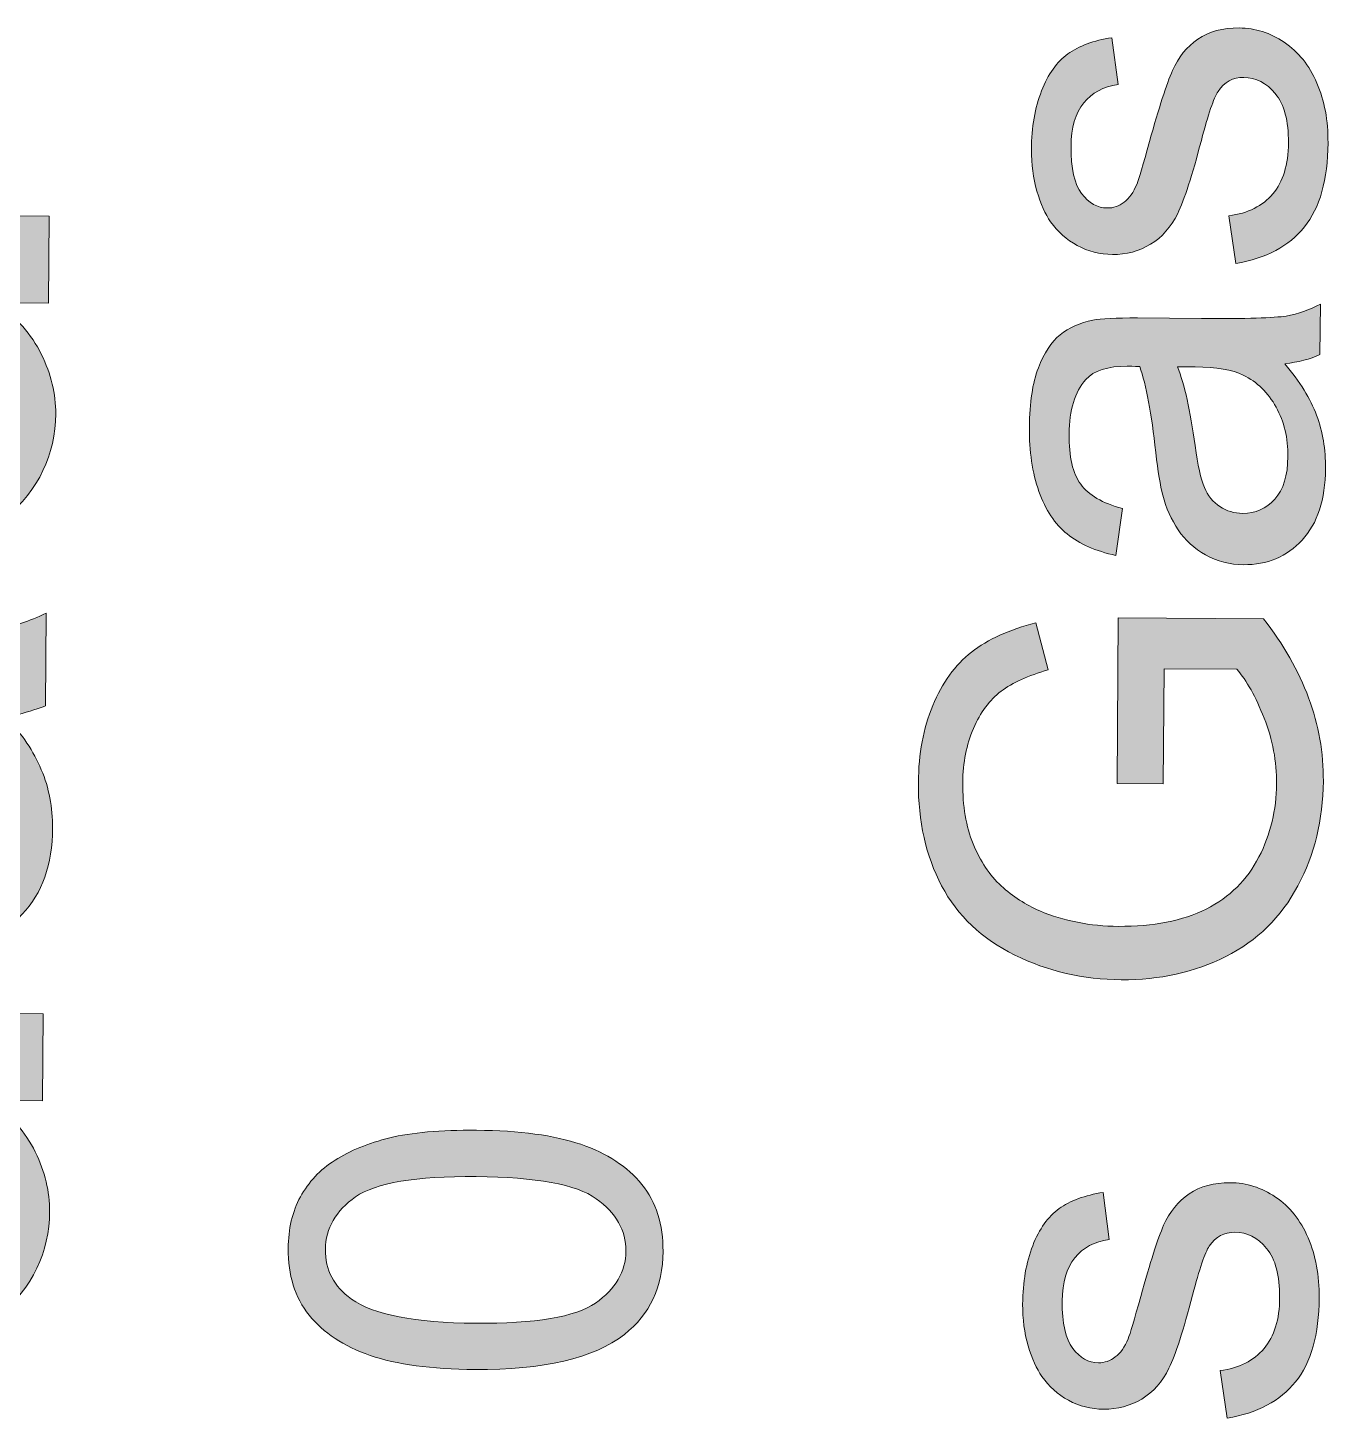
# Model space of a CAD drawing. Header units: inches. Extents: x -141 to 256, y 168 to 398.
# Drawn here: x 152.18 to 165.6, y 230.4 to 244.76 of the extents above; entities that cross this region are included whole.
import ezdxf

# ---------------------------------------------------------------- set-up
doc = ezdxf.new("R2010")
doc.units = ezdxf.units.IN
doc.header["$MEASUREMENT"] = 0
doc.layers.add('Capa 1', color=7, linetype='Continuous')

# ---------------------------------------------------------------- blocks, each defined once
blk = doc.blocks.new('block 21')
at = {"layer": 'Capa 1', "true_color": 0x575756}
h = blk.add_hatch(color=251, dxfattribs=at)
h.dxf.hatch_style = 2
edge = h.paths.add_edge_path()
edge.add_spline(control_points=[(164.647, 242.324), (164.647, 242.324), (164.574, 242.815), (164.574, 242.815), (164.771, 242.841), (164.922, 242.917), (165.028, 243.042), (165.133, 243.167), (165.187, 243.342), (165.189, 243.568), (165.191, 243.796), (165.145, 243.965), (165.053, 244.076), (164.962, 244.187), (164.853, 244.243), (164.728, 244.244), (164.616, 244.245), (164.527, 244.197), (164.463, 244.1), (164.418, 244.032), (164.36, 243.864), (164.29, 243.594), (164.196, 243.231), (164.114, 242.98), (164.046, 242.839), (163.978, 242.7), (163.885, 242.593), (163.766, 242.522), (163.647, 242.45), (163.515, 242.415), (163.372, 242.416), (163.242, 242.417), (163.121, 242.448), (163.01, 242.509), (162.9, 242.569), (162.808, 242.651), (162.735, 242.754), (162.679, 242.832), (162.632, 242.937), (162.593, 243.071), (162.554, 243.204), (162.535, 243.347), (162.537, 243.5), (162.538, 243.73), (162.573, 243.931), (162.641, 244.104), (162.708, 244.277), (162.799, 244.405), (162.912, 244.487), (163.026, 244.568), (163.178, 244.624), (163.367, 244.654), (163.367, 244.654), (163.43, 244.169), (163.43, 244.169), (163.279, 244.148), (163.16, 244.085), (163.076, 243.98), (162.99, 243.875), (162.947, 243.726), (162.945, 243.533), (162.943, 243.305), (162.98, 243.142), (163.054, 243.044), (163.129, 242.946), (163.217, 242.897), (163.318, 242.896), (163.383, 242.895), (163.441, 242.915), (163.492, 242.955), (163.546, 242.995), (163.59, 243.058), (163.626, 243.145), (163.644, 243.194), (163.688, 243.34), (163.756, 243.582), (163.852, 243.932), (163.931, 244.176), (163.992, 244.314), (164.053, 244.453), (164.14, 244.561), (164.255, 244.639), (164.37, 244.717), (164.511, 244.756), (164.68, 244.754), (164.846, 244.753), (165.001, 244.704), (165.146, 244.606), (165.292, 244.508), (165.403, 244.369), (165.482, 244.186), (165.561, 244.004), (165.599, 243.798), (165.597, 243.568), (165.594, 243.187), (165.513, 242.898), (165.354, 242.7), (165.194, 242.502), (164.958, 242.376), (164.647, 242.324)], knot_values=[0, 0, 0, 0, 1, 1, 1, 2, 2, 2, 3, 3, 3, 4, 4, 4, 5, 5, 5, 6, 6, 6, 7, 7, 7, 8, 8, 8, 9, 9, 9, 10, 10, 10, 11, 11, 11, 12, 12, 12, 13, 13, 13, 14, 14, 14, 15, 15, 15, 16, 16, 16, 17, 17, 17, 18, 18, 18, 19, 19, 19, 20, 20, 20, 21, 21, 21, 22, 22, 22, 23, 23, 23, 24, 24, 24, 25, 25, 25, 26, 26, 26, 27, 27, 27, 28, 28, 28, 29, 29, 29, 30, 30, 30, 31, 31, 31, 32, 32, 32, 33, 33, 33, 33], degree=3, periodic=1)
h = blk.add_hatch(color=251, dxfattribs=at)
h.dxf.hatch_style = 2
edge = h.paths.add_edge_path()
edge.add_spline(control_points=[(152.401, 242.813), (152.401, 242.813), (152.394, 241.914), (152.394, 241.914), (152.394, 241.914), (151.857, 241.918), (151.857, 241.918), (152.065, 241.767), (152.219, 241.59), (152.319, 241.386), (152.42, 241.182), (152.47, 240.976), (152.468, 240.77), (152.465, 240.349), (152.293, 239.991), (151.951, 239.693), (151.611, 239.396), (151.137, 239.25), (150.531, 239.255), (149.911, 239.259), (149.44, 239.409), (149.12, 239.703), (148.8, 239.997), (148.641, 240.367), (148.644, 240.813), (148.647, 241.221), (148.82, 241.574), (149.162, 241.87), (149.162, 241.87), (147.343, 241.883), (147.343, 241.883), (147.343, 241.883), (147.351, 242.851), (147.351, 242.851), (147.351, 242.851), (152.401, 242.813), (152.401, 242.813)], knot_values=[0, 0, 0, 0, 1, 1, 1, 2, 2, 2, 3, 3, 3, 4, 4, 4, 5, 5, 5, 6, 6, 6, 7, 7, 7, 8, 8, 8, 9, 9, 9, 10, 10, 10, 11, 11, 11, 12, 12, 12, 12], degree=3, periodic=1)
edge = h.paths.add_edge_path()
edge.add_spline(control_points=[(150.473, 240.244), (150.863, 240.241), (151.146, 240.293), (151.321, 240.399), (151.575, 240.554), (151.703, 240.771), (151.705, 241.051), (151.707, 241.273), (151.613, 241.464), (151.425, 241.621), (151.238, 241.779), (150.954, 241.859), (150.578, 241.862), (150.158, 241.866), (149.854, 241.792), (149.669, 241.642), (149.482, 241.492), (149.389, 241.298), (149.387, 241.062), (149.385, 240.832), (149.475, 240.639), (149.656, 240.483), (149.838, 240.327), (150.11, 240.247), (150.473, 240.244)], knot_values=[0, 0, 0, 0, 1, 1, 1, 2, 2, 2, 3, 3, 3, 4, 4, 4, 5, 5, 5, 6, 6, 6, 7, 7, 7, 8, 8, 8, 8], degree=3, periodic=1)
h = blk.add_hatch(color=251, dxfattribs=at)
h.dxf.hatch_style = 2
edge = h.paths.add_edge_path()
edge.add_spline(control_points=[(165.152, 241.289), (165.307, 241.104), (165.416, 240.926), (165.479, 240.756), (165.542, 240.585), (165.573, 240.403), (165.571, 240.208), (165.569, 239.886), (165.489, 239.64), (165.33, 239.468), (165.172, 239.297), (164.97, 239.212), (164.726, 239.214), (164.583, 239.215), (164.452, 239.248), (164.334, 239.315), (164.216, 239.381), (164.122, 239.467), (164.051, 239.573), (163.98, 239.679), (163.927, 239.799), (163.891, 239.931), (163.866, 240.029), (163.842, 240.176), (163.82, 240.373), (163.775, 240.774), (163.72, 241.069), (163.655, 241.259), (163.588, 241.261), (163.545, 241.263), (163.526, 241.263), (163.324, 241.264), (163.181, 241.218), (163.098, 241.125), (162.985, 240.999), (162.928, 240.811), (162.925, 240.562), (162.924, 240.328), (162.963, 240.156), (163.045, 240.044), (163.125, 239.932), (163.269, 239.849), (163.477, 239.794), (163.477, 239.794), (163.407, 239.309), (163.407, 239.309), (163.2, 239.355), (163.032, 239.428), (162.906, 239.531), (162.779, 239.633), (162.681, 239.78), (162.614, 239.971), (162.546, 240.163), (162.514, 240.384), (162.515, 240.636), (162.517, 240.886), (162.548, 241.089), (162.608, 241.245), (162.668, 241.4), (162.743, 241.515), (162.832, 241.587), (162.922, 241.66), (163.035, 241.711), (163.171, 241.739), (163.256, 241.755), (163.409, 241.762), (163.63, 241.761), (163.63, 241.761), (164.291, 241.756), (164.291, 241.756), (164.752, 241.752), (165.044, 241.761), (165.166, 241.781), (165.288, 241.801), (165.406, 241.842), (165.518, 241.904), (165.518, 241.904), (165.514, 241.385), (165.514, 241.385), (165.411, 241.335), (165.29, 241.303), (165.152, 241.289)], knot_values=[0, 0, 0, 0, 1, 1, 1, 2, 2, 2, 3, 3, 3, 4, 4, 4, 5, 5, 5, 6, 6, 6, 7, 7, 7, 8, 8, 8, 9, 9, 9, 10, 10, 10, 11, 11, 11, 12, 12, 12, 13, 13, 13, 14, 14, 14, 15, 15, 15, 16, 16, 16, 17, 17, 17, 18, 18, 18, 19, 19, 19, 20, 20, 20, 21, 21, 21, 22, 22, 22, 23, 23, 23, 24, 24, 24, 25, 25, 25, 26, 26, 26, 27, 27, 27, 27], degree=3, periodic=1)
edge = h.paths.add_edge_path()
edge.add_spline(control_points=[(164.044, 241.256), (164.116, 241.075), (164.176, 240.805), (164.225, 240.444), (164.253, 240.24), (164.285, 240.096), (164.321, 240.011), (164.357, 239.926), (164.41, 239.86), (164.481, 239.814), (164.552, 239.767), (164.63, 239.744), (164.716, 239.744), (164.849, 239.742), (164.959, 239.791), (165.048, 239.891), (165.137, 239.99), (165.182, 240.137), (165.183, 240.33), (165.185, 240.521), (165.145, 240.691), (165.062, 240.84), (164.979, 240.99), (164.866, 241.1), (164.721, 241.171), (164.61, 241.225), (164.444, 241.253), (164.226, 241.255), (164.226, 241.255), (164.044, 241.256), (164.044, 241.256)], knot_values=[0, 0, 0, 0, 1, 1, 1, 2, 2, 2, 3, 3, 3, 4, 4, 4, 5, 5, 5, 6, 6, 6, 7, 7, 7, 8, 8, 8, 9, 9, 9, 10, 10, 10, 10], degree=3, periodic=1)
h = blk.add_hatch(color=251, dxfattribs=at)
h.dxf.hatch_style = 2
edge = h.paths.add_edge_path()
edge.add_spline(control_points=[(149.809, 236.277), (149.809, 236.277), (149.643, 235.4), (149.643, 235.4), (149.29, 235.501), (149.03, 235.673), (148.862, 235.915), (148.693, 236.158), (148.611, 236.517), (148.615, 236.992), (148.618, 237.424), (148.671, 237.745), (148.775, 237.956), (148.879, 238.166), (149.01, 238.314), (149.168, 238.399), (149.326, 238.484), (149.615, 238.524), (150.035, 238.522), (150.035, 238.522), (151.165, 238.503), (151.165, 238.503), (151.487, 238.5), (151.724, 238.514), (151.877, 238.544), (152.031, 238.574), (152.194, 238.631), (152.37, 238.714), (152.37, 238.714), (152.363, 237.756), (152.363, 237.756), (152.298, 237.732), (152.202, 237.701), (152.075, 237.665), (152.018, 237.65), (151.98, 237.639), (151.961, 237.632), (152.121, 237.465), (152.24, 237.287), (152.319, 237.098), (152.399, 236.91), (152.437, 236.708), (152.436, 236.495), (152.433, 236.118), (152.328, 235.822), (152.122, 235.606), (151.916, 235.391), (151.657, 235.285), (151.345, 235.287), (151.138, 235.288), (150.954, 235.339), (150.793, 235.439), (150.632, 235.539), (150.509, 235.678), (150.424, 235.857), (150.339, 236.036), (150.266, 236.293), (150.204, 236.628), (150.123, 237.081), (150.046, 237.396), (149.974, 237.571), (149.974, 237.571), (149.878, 237.571), (149.878, 237.571), (149.692, 237.573), (149.558, 237.528), (149.479, 237.436), (149.399, 237.345), (149.358, 237.172), (149.356, 236.917), (149.355, 236.745), (149.387, 236.61), (149.454, 236.513), (149.521, 236.417), (149.639, 236.338), (149.809, 236.277)], knot_values=[0, 0, 0, 0, 1, 1, 1, 2, 2, 2, 3, 3, 3, 4, 4, 4, 5, 5, 5, 6, 6, 6, 7, 7, 7, 8, 8, 8, 9, 9, 9, 10, 10, 10, 11, 11, 11, 12, 12, 12, 13, 13, 13, 14, 14, 14, 15, 15, 15, 16, 16, 16, 17, 17, 17, 18, 18, 18, 19, 19, 19, 20, 20, 20, 21, 21, 21, 22, 22, 22, 23, 23, 23, 24, 24, 24, 25, 25, 25, 25], degree=3, periodic=1)
edge = h.paths.add_edge_path()
edge.add_spline(control_points=[(150.604, 237.566), (150.644, 237.441), (150.692, 237.245), (150.748, 236.976), (150.804, 236.706), (150.858, 236.531), (150.912, 236.447), (151.001, 236.321), (151.114, 236.256), (151.252, 236.256), (151.387, 236.255), (151.505, 236.304), (151.605, 236.404), (151.704, 236.505), (151.754, 236.633), (151.756, 236.789), (151.757, 236.964), (151.701, 237.13), (151.588, 237.29), (151.501, 237.407), (151.395, 237.486), (151.269, 237.523), (151.187, 237.549), (151.03, 237.563), (150.797, 237.565), (150.797, 237.565), (150.604, 237.566), (150.604, 237.566)], knot_values=[0, 0, 0, 0, 1, 1, 1, 2, 2, 2, 3, 3, 3, 4, 4, 4, 5, 5, 5, 6, 6, 6, 7, 7, 7, 8, 8, 8, 9, 9, 9, 9], degree=3, periodic=1)
h = blk.add_hatch(color=251, dxfattribs=at)
h.dxf.hatch_style = 2
edge = h.paths.add_edge_path()
edge.add_spline(control_points=[(163.895, 236.952), (163.895, 236.952), (163.421, 236.956), (163.421, 236.956), (163.421, 236.956), (163.431, 238.667), (163.431, 238.667), (163.431, 238.667), (164.931, 238.656), (164.931, 238.656), (165.138, 238.392), (165.294, 238.119), (165.397, 237.839), (165.5, 237.559), (165.551, 237.272), (165.549, 236.978), (165.545, 236.582), (165.458, 236.222), (165.286, 235.899), (165.113, 235.575), (164.866, 235.333), (164.543, 235.169), (164.22, 235.007), (163.86, 234.927), (163.464, 234.93), (163.07, 234.933), (162.704, 235.018), (162.364, 235.185), (162.025, 235.352), (161.773, 235.59), (161.61, 235.9), (161.448, 236.21), (161.367, 236.566), (161.37, 236.968), (161.372, 237.26), (161.422, 237.524), (161.518, 237.759), (161.615, 237.995), (161.748, 238.179), (161.918, 238.312), (162.088, 238.444), (162.309, 238.545), (162.582, 238.613), (162.582, 238.613), (162.71, 238.129), (162.71, 238.129), (162.504, 238.07), (162.342, 237.996), (162.223, 237.907), (162.106, 237.818), (162.01, 237.69), (161.938, 237.523), (161.866, 237.356), (161.829, 237.171), (161.828, 236.967), (161.826, 236.723), (161.862, 236.511), (161.935, 236.333), (162.008, 236.154), (162.104, 236.009), (162.225, 235.899), (162.345, 235.789), (162.478, 235.703), (162.622, 235.641), (162.872, 235.537), (163.142, 235.483), (163.434, 235.481), (163.794, 235.478), (164.096, 235.538), (164.34, 235.66), (164.583, 235.782), (164.764, 235.961), (164.884, 236.197), (165.004, 236.433), (165.064, 236.685), (165.067, 236.951), (165.068, 237.182), (165.026, 237.409), (164.938, 237.63), (164.851, 237.851), (164.757, 238.019), (164.657, 238.134), (164.657, 238.134), (163.905, 238.139), (163.905, 238.139), (163.905, 238.139), (163.895, 236.952), (163.895, 236.952)], knot_values=[0, 0, 0, 0, 1, 1, 1, 2, 2, 2, 3, 3, 3, 4, 4, 4, 5, 5, 5, 6, 6, 6, 7, 7, 7, 8, 8, 8, 9, 9, 9, 10, 10, 10, 11, 11, 11, 12, 12, 12, 13, 13, 13, 14, 14, 14, 15, 15, 15, 16, 16, 16, 17, 17, 17, 18, 18, 18, 19, 19, 19, 20, 20, 20, 21, 21, 21, 22, 22, 22, 23, 23, 23, 24, 24, 24, 25, 25, 25, 26, 26, 26, 27, 27, 27, 28, 28, 28, 29, 29, 29, 29], degree=3, periodic=1)
h = blk.add_hatch(color=251, dxfattribs=at)
h.dxf.hatch_style = 2
edge = h.paths.add_edge_path()
edge.add_spline(control_points=[(152.338, 234.579), (152.338, 234.579), (152.331, 233.68), (152.331, 233.68), (152.331, 233.68), (151.794, 233.684), (151.794, 233.684), (152.002, 233.533), (152.156, 233.356), (152.257, 233.152), (152.357, 232.948), (152.407, 232.743), (152.405, 232.536), (152.402, 232.116), (152.23, 231.757), (151.889, 231.46), (151.548, 231.162), (151.074, 231.016), (150.468, 231.021), (149.848, 231.025), (149.377, 231.175), (149.057, 231.469), (148.736, 231.763), (148.578, 232.133), (148.581, 232.579), (148.585, 232.988), (148.758, 233.34), (149.099, 233.636), (149.099, 233.636), (147.28, 233.65), (147.28, 233.65), (147.28, 233.65), (147.288, 234.618), (147.288, 234.618), (147.288, 234.618), (152.338, 234.579), (152.338, 234.579)], knot_values=[0, 0, 0, 0, 1, 1, 1, 2, 2, 2, 3, 3, 3, 4, 4, 4, 5, 5, 5, 6, 6, 6, 7, 7, 7, 8, 8, 8, 9, 9, 9, 10, 10, 10, 11, 11, 11, 12, 12, 12, 12], degree=3, periodic=1)
edge = h.paths.add_edge_path()
edge.add_spline(control_points=[(150.41, 232.01), (150.801, 232.008), (151.084, 232.059), (151.259, 232.166), (151.513, 232.32), (151.641, 232.537), (151.643, 232.817), (151.644, 233.04), (151.551, 233.231), (151.363, 233.388), (151.174, 233.546), (150.892, 233.626), (150.515, 233.629), (150.095, 233.632), (149.792, 233.559), (149.606, 233.408), (149.42, 233.259), (149.326, 233.065), (149.324, 232.828), (149.322, 232.599), (149.412, 232.406), (149.594, 232.249), (149.775, 232.093), (150.047, 232.013), (150.41, 232.01)], knot_values=[0, 0, 0, 0, 1, 1, 1, 2, 2, 2, 3, 3, 3, 4, 4, 4, 5, 5, 5, 6, 6, 6, 7, 7, 7, 8, 8, 8, 8], degree=3, periodic=1)
h = blk.add_hatch(color=251, dxfattribs=at)
h.dxf.hatch_style = 2
edge = h.paths.add_edge_path()
edge.add_spline(control_points=[(156.792, 230.906), (156.344, 230.91), (155.984, 230.958), (155.712, 231.053), (155.44, 231.147), (155.23, 231.285), (155.083, 231.468), (154.937, 231.651), (154.864, 231.88), (154.867, 232.156), (154.868, 232.359), (154.91, 232.537), (154.993, 232.69), (155.077, 232.842), (155.195, 232.968), (155.35, 233.067), (155.505, 233.166), (155.694, 233.243), (155.915, 233.298), (156.137, 233.353), (156.436, 233.379), (156.811, 233.376), (157.256, 233.373), (157.614, 233.325), (157.887, 233.231), (158.159, 233.138), (158.369, 233), (158.516, 232.817), (158.664, 232.634), (158.737, 232.404), (158.735, 232.126), (158.732, 231.761), (158.599, 231.475), (158.336, 231.269), (158.018, 231.022), (157.504, 230.901), (156.792, 230.906)], knot_values=[0, 0, 0, 0, 1, 1, 1, 2, 2, 2, 3, 3, 3, 4, 4, 4, 5, 5, 5, 6, 6, 6, 7, 7, 7, 8, 8, 8, 9, 9, 9, 10, 10, 10, 11, 11, 11, 12, 12, 12, 12], degree=3, periodic=1)
edge = h.paths.add_edge_path()
edge.add_spline(control_points=[(156.796, 231.384), (157.417, 231.379), (157.832, 231.449), (158.038, 231.593), (158.246, 231.737), (158.35, 231.916), (158.352, 232.129), (158.353, 232.342), (158.251, 232.523), (158.046, 232.67), (157.84, 232.817), (157.427, 232.893), (156.807, 232.898), (156.183, 232.903), (155.769, 232.833), (155.563, 232.689), (155.357, 232.545), (155.253, 232.364), (155.251, 232.147), (155.25, 231.934), (155.339, 231.763), (155.519, 231.634), (155.749, 231.472), (156.174, 231.388), (156.796, 231.384)], knot_values=[0, 0, 0, 0, 1, 1, 1, 2, 2, 2, 3, 3, 3, 4, 4, 4, 5, 5, 5, 6, 6, 6, 7, 7, 7, 8, 8, 8, 8], degree=3, periodic=1)
h = blk.add_hatch(color=251, dxfattribs=at)
h.dxf.hatch_style = 2
edge = h.paths.add_edge_path()
edge.add_spline(control_points=[(164.556, 230.404), (164.556, 230.404), (164.483, 230.895), (164.483, 230.895), (164.68, 230.921), (164.831, 230.997), (164.937, 231.122), (165.043, 231.247), (165.097, 231.423), (165.098, 231.649), (165.1, 231.876), (165.055, 232.046), (164.963, 232.157), (164.871, 232.268), (164.762, 232.324), (164.637, 232.324), (164.526, 232.325), (164.437, 232.277), (164.372, 232.181), (164.327, 232.113), (164.27, 231.944), (164.2, 231.675), (164.105, 231.311), (164.024, 231.06), (163.956, 230.92), (163.888, 230.78), (163.794, 230.674), (163.675, 230.602), (163.556, 230.531), (163.425, 230.495), (163.282, 230.497), (163.151, 230.497), (163.031, 230.528), (162.92, 230.589), (162.809, 230.649), (162.718, 230.731), (162.645, 230.835), (162.589, 230.913), (162.541, 231.018), (162.502, 231.151), (162.464, 231.285), (162.445, 231.428), (162.446, 231.581), (162.448, 231.81), (162.482, 232.012), (162.55, 232.185), (162.617, 232.358), (162.708, 232.485), (162.822, 232.567), (162.935, 232.649), (163.087, 232.705), (163.277, 232.735), (163.277, 232.735), (163.339, 232.249), (163.339, 232.249), (163.188, 232.228), (163.07, 232.165), (162.985, 232.06), (162.899, 231.955), (162.856, 231.806), (162.854, 231.613), (162.853, 231.385), (162.889, 231.223), (162.963, 231.125), (163.038, 231.026), (163.126, 230.977), (163.227, 230.976), (163.292, 230.976), (163.35, 230.996), (163.401, 231.036), (163.455, 231.075), (163.499, 231.139), (163.535, 231.225), (163.554, 231.274), (163.597, 231.42), (163.665, 231.662), (163.761, 232.012), (163.84, 232.257), (163.901, 232.395), (163.962, 232.533), (164.049, 232.641), (164.164, 232.719), (164.279, 232.798), (164.42, 232.836), (164.589, 232.835), (164.755, 232.834), (164.911, 232.784), (165.056, 232.687), (165.201, 232.589), (165.313, 232.449), (165.391, 232.267), (165.47, 232.084), (165.508, 231.878), (165.506, 231.648), (165.504, 231.268), (165.423, 230.979), (165.263, 230.78), (165.103, 230.582), (164.867, 230.457), (164.556, 230.404)], knot_values=[0, 0, 0, 0, 1, 1, 1, 2, 2, 2, 3, 3, 3, 4, 4, 4, 5, 5, 5, 6, 6, 6, 7, 7, 7, 8, 8, 8, 9, 9, 9, 10, 10, 10, 11, 11, 11, 12, 12, 12, 13, 13, 13, 14, 14, 14, 15, 15, 15, 16, 16, 16, 17, 17, 17, 18, 18, 18, 19, 19, 19, 20, 20, 20, 21, 21, 21, 22, 22, 22, 23, 23, 23, 24, 24, 24, 25, 25, 25, 26, 26, 26, 27, 27, 27, 28, 28, 28, 29, 29, 29, 30, 30, 30, 31, 31, 31, 32, 32, 32, 33, 33, 33, 33], degree=3, periodic=1)
at = {"layer": 'Capa 1', "lineweight": 0}
for points, knots in [([(164.647, 242.324), (164.647, 242.324), (164.574, 242.815), (164.574, 242.815), (164.771, 242.841), (164.922, 242.917), (165.028, 243.042), (165.133, 243.167), (165.187, 243.342), (165.189, 243.568), (165.191, 243.796), (165.145, 243.965), (165.053, 244.076), (164.962, 244.187), (164.853, 244.243), (164.728, 244.244), (164.616, 244.245), (164.527, 244.197), (164.463, 244.1), (164.418, 244.032), (164.36, 243.864), (164.29, 243.594), (164.196, 243.231), (164.114, 242.98), (164.046, 242.839), (163.978, 242.7), (163.885, 242.593), (163.766, 242.522), (163.647, 242.45), (163.515, 242.415), (163.372, 242.416), (163.242, 242.417), (163.121, 242.448), (163.01, 242.509), (162.9, 242.569), (162.808, 242.651), (162.735, 242.754), (162.679, 242.832), (162.632, 242.937), (162.593, 243.071), (162.554, 243.204), (162.535, 243.347), (162.537, 243.5), (162.538, 243.73), (162.573, 243.931), (162.641, 244.104), (162.708, 244.277), (162.799, 244.405), (162.912, 244.487), (163.026, 244.568), (163.178, 244.624), (163.367, 244.654), (163.367, 244.654), (163.43, 244.169), (163.43, 244.169), (163.279, 244.148), (163.16, 244.085), (163.076, 243.98), (162.99, 243.875), (162.947, 243.726), (162.945, 243.533), (162.943, 243.305), (162.98, 243.142), (163.054, 243.044), (163.129, 242.946), (163.217, 242.897), (163.318, 242.896), (163.383, 242.895), (163.441, 242.915), (163.492, 242.955), (163.546, 242.995), (163.59, 243.058), (163.626, 243.145), (163.644, 243.194), (163.688, 243.34), (163.756, 243.582), (163.852, 243.932), (163.931, 244.176), (163.992, 244.314), (164.053, 244.453), (164.14, 244.561), (164.255, 244.639), (164.37, 244.717), (164.511, 244.756), (164.68, 244.754), (164.846, 244.753), (165.001, 244.704), (165.146, 244.606), (165.292, 244.508), (165.403, 244.369), (165.482, 244.186), (165.561, 244.004), (165.599, 243.798), (165.597, 243.568), (165.594, 243.187), (165.513, 242.898), (165.354, 242.7), (165.194, 242.502), (164.958, 242.376), (164.647, 242.324)], [0, 0, 0, 0, 1, 1, 1, 2, 2, 2, 3, 3, 3, 4, 4, 4, 5, 5, 5, 6, 6, 6, 7, 7, 7, 8, 8, 8, 9, 9, 9, 10, 10, 10, 11, 11, 11, 12, 12, 12, 13, 13, 13, 14, 14, 14, 15, 15, 15, 16, 16, 16, 17, 17, 17, 18, 18, 18, 19, 19, 19, 20, 20, 20, 21, 21, 21, 22, 22, 22, 23, 23, 23, 24, 24, 24, 25, 25, 25, 26, 26, 26, 27, 27, 27, 28, 28, 28, 29, 29, 29, 30, 30, 30, 31, 31, 31, 32, 32, 32, 33, 33, 33, 33]), ([(152.401, 242.813), (152.401, 242.813), (152.394, 241.914), (152.394, 241.914), (152.394, 241.914), (151.857, 241.918), (151.857, 241.918), (152.065, 241.767), (152.219, 241.59), (152.319, 241.386), (152.42, 241.182), (152.47, 240.976), (152.468, 240.77), (152.465, 240.349), (152.293, 239.991), (151.951, 239.693), (151.611, 239.396), (151.137, 239.25), (150.531, 239.255), (149.911, 239.259), (149.44, 239.409), (149.12, 239.703), (148.8, 239.997), (148.641, 240.367), (148.644, 240.813), (148.647, 241.221), (148.82, 241.574), (149.162, 241.87), (149.162, 241.87), (147.343, 241.883), (147.343, 241.883), (147.343, 241.883), (147.351, 242.851), (147.351, 242.851), (147.351, 242.851), (152.401, 242.813), (152.401, 242.813)], [0, 0, 0, 0, 1, 1, 1, 2, 2, 2, 3, 3, 3, 4, 4, 4, 5, 5, 5, 6, 6, 6, 7, 7, 7, 8, 8, 8, 9, 9, 9, 10, 10, 10, 11, 11, 11, 12, 12, 12, 12]), ([(165.152, 241.289), (165.307, 241.104), (165.416, 240.926), (165.479, 240.756), (165.542, 240.585), (165.573, 240.403), (165.571, 240.208), (165.569, 239.886), (165.489, 239.64), (165.33, 239.468), (165.172, 239.297), (164.97, 239.212), (164.726, 239.214), (164.583, 239.215), (164.452, 239.248), (164.334, 239.315), (164.216, 239.381), (164.122, 239.467), (164.051, 239.573), (163.98, 239.679), (163.927, 239.799), (163.891, 239.931), (163.866, 240.029), (163.842, 240.176), (163.82, 240.373), (163.775, 240.774), (163.72, 241.069), (163.655, 241.259), (163.588, 241.261), (163.545, 241.263), (163.526, 241.263), (163.324, 241.264), (163.181, 241.218), (163.098, 241.125), (162.985, 240.999), (162.928, 240.811), (162.925, 240.562), (162.924, 240.328), (162.963, 240.156), (163.045, 240.044), (163.125, 239.932), (163.269, 239.849), (163.477, 239.794), (163.477, 239.794), (163.407, 239.309), (163.407, 239.309), (163.2, 239.355), (163.032, 239.428), (162.906, 239.531), (162.779, 239.633), (162.681, 239.78), (162.614, 239.971), (162.546, 240.163), (162.514, 240.384), (162.515, 240.636), (162.517, 240.886), (162.548, 241.089), (162.608, 241.245), (162.668, 241.4), (162.743, 241.515), (162.832, 241.587), (162.922, 241.66), (163.035, 241.711), (163.171, 241.739), (163.256, 241.755), (163.409, 241.762), (163.63, 241.761), (163.63, 241.761), (164.291, 241.756), (164.291, 241.756), (164.752, 241.752), (165.044, 241.761), (165.166, 241.781), (165.288, 241.801), (165.406, 241.842), (165.518, 241.904), (165.518, 241.904), (165.514, 241.385), (165.514, 241.385), (165.411, 241.335), (165.29, 241.303), (165.152, 241.289)], [0, 0, 0, 0, 1, 1, 1, 2, 2, 2, 3, 3, 3, 4, 4, 4, 5, 5, 5, 6, 6, 6, 7, 7, 7, 8, 8, 8, 9, 9, 9, 10, 10, 10, 11, 11, 11, 12, 12, 12, 13, 13, 13, 14, 14, 14, 15, 15, 15, 16, 16, 16, 17, 17, 17, 18, 18, 18, 19, 19, 19, 20, 20, 20, 21, 21, 21, 22, 22, 22, 23, 23, 23, 24, 24, 24, 25, 25, 25, 26, 26, 26, 27, 27, 27, 27]), ([(164.044, 241.256), (164.116, 241.075), (164.176, 240.805), (164.225, 240.444), (164.253, 240.24), (164.285, 240.096), (164.321, 240.011), (164.357, 239.926), (164.41, 239.86), (164.481, 239.814), (164.552, 239.767), (164.63, 239.744), (164.716, 239.744), (164.849, 239.742), (164.959, 239.791), (165.048, 239.891), (165.137, 239.99), (165.182, 240.137), (165.183, 240.33), (165.185, 240.521), (165.145, 240.691), (165.062, 240.84), (164.979, 240.99), (164.866, 241.1), (164.721, 241.171), (164.61, 241.225), (164.444, 241.253), (164.226, 241.255), (164.226, 241.255), (164.044, 241.256), (164.044, 241.256)], [0, 0, 0, 0, 1, 1, 1, 2, 2, 2, 3, 3, 3, 4, 4, 4, 5, 5, 5, 6, 6, 6, 7, 7, 7, 8, 8, 8, 9, 9, 9, 10, 10, 10, 10]), ([(149.809, 236.277), (149.809, 236.277), (149.643, 235.4), (149.643, 235.4), (149.29, 235.501), (149.03, 235.673), (148.862, 235.915), (148.693, 236.158), (148.611, 236.517), (148.615, 236.992), (148.618, 237.424), (148.671, 237.745), (148.775, 237.956), (148.879, 238.166), (149.01, 238.314), (149.168, 238.399), (149.326, 238.484), (149.615, 238.524), (150.035, 238.522), (150.035, 238.522), (151.165, 238.503), (151.165, 238.503), (151.487, 238.5), (151.724, 238.514), (151.877, 238.544), (152.031, 238.574), (152.194, 238.631), (152.37, 238.714), (152.37, 238.714), (152.363, 237.756), (152.363, 237.756), (152.298, 237.732), (152.202, 237.701), (152.075, 237.665), (152.018, 237.65), (151.98, 237.639), (151.961, 237.632), (152.121, 237.465), (152.24, 237.287), (152.319, 237.098), (152.399, 236.91), (152.437, 236.708), (152.436, 236.495), (152.433, 236.118), (152.328, 235.822), (152.122, 235.606), (151.916, 235.391), (151.657, 235.285), (151.345, 235.287), (151.138, 235.288), (150.954, 235.339), (150.793, 235.439), (150.632, 235.539), (150.509, 235.678), (150.424, 235.857), (150.339, 236.036), (150.266, 236.293), (150.204, 236.628), (150.123, 237.081), (150.046, 237.396), (149.974, 237.571), (149.974, 237.571), (149.878, 237.571), (149.878, 237.571), (149.692, 237.573), (149.558, 237.528), (149.479, 237.436), (149.399, 237.345), (149.358, 237.172), (149.356, 236.917), (149.355, 236.745), (149.387, 236.61), (149.454, 236.513), (149.521, 236.417), (149.639, 236.338), (149.809, 236.277)], [0, 0, 0, 0, 1, 1, 1, 2, 2, 2, 3, 3, 3, 4, 4, 4, 5, 5, 5, 6, 6, 6, 7, 7, 7, 8, 8, 8, 9, 9, 9, 10, 10, 10, 11, 11, 11, 12, 12, 12, 13, 13, 13, 14, 14, 14, 15, 15, 15, 16, 16, 16, 17, 17, 17, 18, 18, 18, 19, 19, 19, 20, 20, 20, 21, 21, 21, 22, 22, 22, 23, 23, 23, 24, 24, 24, 25, 25, 25, 25]), ([(163.895, 236.952), (163.895, 236.952), (163.421, 236.956), (163.421, 236.956), (163.421, 236.956), (163.431, 238.667), (163.431, 238.667), (163.431, 238.667), (164.931, 238.656), (164.931, 238.656), (165.138, 238.392), (165.294, 238.119), (165.397, 237.839), (165.5, 237.559), (165.551, 237.272), (165.549, 236.978), (165.545, 236.582), (165.458, 236.222), (165.286, 235.899), (165.113, 235.575), (164.866, 235.333), (164.543, 235.169), (164.22, 235.007), (163.86, 234.927), (163.464, 234.93), (163.07, 234.933), (162.704, 235.018), (162.364, 235.185), (162.025, 235.352), (161.773, 235.59), (161.61, 235.9), (161.448, 236.21), (161.367, 236.566), (161.37, 236.968), (161.372, 237.26), (161.422, 237.524), (161.518, 237.759), (161.615, 237.995), (161.748, 238.179), (161.918, 238.312), (162.088, 238.444), (162.309, 238.545), (162.582, 238.613), (162.582, 238.613), (162.71, 238.129), (162.71, 238.129), (162.504, 238.07), (162.342, 237.996), (162.223, 237.907), (162.106, 237.818), (162.01, 237.69), (161.938, 237.523), (161.866, 237.356), (161.829, 237.171), (161.828, 236.967), (161.826, 236.723), (161.862, 236.511), (161.935, 236.333), (162.008, 236.154), (162.104, 236.009), (162.225, 235.899), (162.345, 235.789), (162.478, 235.703), (162.622, 235.641), (162.872, 235.537), (163.142, 235.483), (163.434, 235.481), (163.794, 235.478), (164.096, 235.538), (164.34, 235.66), (164.583, 235.782), (164.764, 235.961), (164.884, 236.197), (165.004, 236.433), (165.064, 236.685), (165.067, 236.951), (165.068, 237.182), (165.026, 237.409), (164.938, 237.63), (164.851, 237.851), (164.757, 238.019), (164.657, 238.134), (164.657, 238.134), (163.905, 238.139), (163.905, 238.139), (163.905, 238.139), (163.895, 236.952), (163.895, 236.952)], [0, 0, 0, 0, 1, 1, 1, 2, 2, 2, 3, 3, 3, 4, 4, 4, 5, 5, 5, 6, 6, 6, 7, 7, 7, 8, 8, 8, 9, 9, 9, 10, 10, 10, 11, 11, 11, 12, 12, 12, 13, 13, 13, 14, 14, 14, 15, 15, 15, 16, 16, 16, 17, 17, 17, 18, 18, 18, 19, 19, 19, 20, 20, 20, 21, 21, 21, 22, 22, 22, 23, 23, 23, 24, 24, 24, 25, 25, 25, 26, 26, 26, 27, 27, 27, 28, 28, 28, 29, 29, 29, 29]), ([(152.338, 234.579), (152.338, 234.579), (152.331, 233.68), (152.331, 233.68), (152.331, 233.68), (151.794, 233.684), (151.794, 233.684), (152.002, 233.533), (152.156, 233.356), (152.257, 233.152), (152.357, 232.948), (152.407, 232.743), (152.405, 232.536), (152.402, 232.116), (152.23, 231.757), (151.889, 231.46), (151.548, 231.162), (151.074, 231.016), (150.468, 231.021), (149.848, 231.025), (149.377, 231.175), (149.057, 231.469), (148.736, 231.763), (148.578, 232.133), (148.581, 232.579), (148.585, 232.988), (148.758, 233.34), (149.099, 233.636), (149.099, 233.636), (147.28, 233.65), (147.28, 233.65), (147.28, 233.65), (147.288, 234.618), (147.288, 234.618), (147.288, 234.618), (152.338, 234.579), (152.338, 234.579)], [0, 0, 0, 0, 1, 1, 1, 2, 2, 2, 3, 3, 3, 4, 4, 4, 5, 5, 5, 6, 6, 6, 7, 7, 7, 8, 8, 8, 9, 9, 9, 10, 10, 10, 11, 11, 11, 12, 12, 12, 12]), ([(156.792, 230.906), (156.344, 230.91), (155.984, 230.958), (155.712, 231.053), (155.44, 231.147), (155.23, 231.285), (155.083, 231.468), (154.937, 231.651), (154.864, 231.88), (154.867, 232.156), (154.868, 232.359), (154.91, 232.537), (154.993, 232.69), (155.077, 232.842), (155.195, 232.968), (155.35, 233.067), (155.505, 233.166), (155.694, 233.243), (155.915, 233.298), (156.137, 233.353), (156.436, 233.379), (156.811, 233.376), (157.256, 233.373), (157.614, 233.325), (157.887, 233.231), (158.159, 233.138), (158.369, 233), (158.516, 232.817), (158.664, 232.634), (158.737, 232.404), (158.735, 232.126), (158.732, 231.761), (158.599, 231.475), (158.336, 231.269), (158.018, 231.022), (157.504, 230.901), (156.792, 230.906)], [0, 0, 0, 0, 1, 1, 1, 2, 2, 2, 3, 3, 3, 4, 4, 4, 5, 5, 5, 6, 6, 6, 7, 7, 7, 8, 8, 8, 9, 9, 9, 10, 10, 10, 11, 11, 11, 12, 12, 12, 12]), ([(156.796, 231.384), (157.417, 231.379), (157.832, 231.449), (158.038, 231.593), (158.246, 231.737), (158.35, 231.916), (158.352, 232.129), (158.353, 232.342), (158.251, 232.523), (158.046, 232.67), (157.84, 232.817), (157.427, 232.893), (156.807, 232.898), (156.183, 232.903), (155.769, 232.833), (155.563, 232.689), (155.357, 232.545), (155.253, 232.364), (155.251, 232.147), (155.25, 231.934), (155.339, 231.763), (155.519, 231.634), (155.749, 231.472), (156.174, 231.388), (156.796, 231.384)], [0, 0, 0, 0, 1, 1, 1, 2, 2, 2, 3, 3, 3, 4, 4, 4, 5, 5, 5, 6, 6, 6, 7, 7, 7, 8, 8, 8, 8]), ([(164.556, 230.404), (164.556, 230.404), (164.483, 230.895), (164.483, 230.895), (164.68, 230.921), (164.831, 230.997), (164.937, 231.122), (165.043, 231.247), (165.097, 231.423), (165.098, 231.649), (165.1, 231.876), (165.055, 232.046), (164.963, 232.157), (164.871, 232.268), (164.762, 232.324), (164.637, 232.324), (164.526, 232.325), (164.437, 232.277), (164.372, 232.181), (164.327, 232.113), (164.27, 231.944), (164.2, 231.675), (164.105, 231.311), (164.024, 231.06), (163.956, 230.92), (163.888, 230.78), (163.794, 230.674), (163.675, 230.602), (163.556, 230.531), (163.425, 230.495), (163.282, 230.497), (163.151, 230.497), (163.031, 230.528), (162.92, 230.589), (162.809, 230.649), (162.718, 230.731), (162.645, 230.835), (162.589, 230.913), (162.541, 231.018), (162.502, 231.151), (162.464, 231.285), (162.445, 231.428), (162.446, 231.581), (162.448, 231.81), (162.482, 232.012), (162.55, 232.185), (162.617, 232.358), (162.708, 232.485), (162.822, 232.567), (162.935, 232.649), (163.087, 232.705), (163.277, 232.735), (163.277, 232.735), (163.339, 232.249), (163.339, 232.249), (163.188, 232.228), (163.07, 232.165), (162.985, 232.06), (162.899, 231.955), (162.856, 231.806), (162.854, 231.613), (162.853, 231.385), (162.889, 231.223), (162.963, 231.125), (163.038, 231.026), (163.126, 230.977), (163.227, 230.976), (163.292, 230.976), (163.35, 230.996), (163.401, 231.036), (163.455, 231.075), (163.499, 231.139), (163.535, 231.225), (163.554, 231.274), (163.597, 231.42), (163.665, 231.662), (163.761, 232.012), (163.84, 232.257), (163.901, 232.395), (163.962, 232.533), (164.049, 232.641), (164.164, 232.719), (164.279, 232.798), (164.42, 232.836), (164.589, 232.835), (164.755, 232.834), (164.911, 232.784), (165.056, 232.687), (165.201, 232.589), (165.313, 232.449), (165.391, 232.267), (165.47, 232.084), (165.508, 231.878), (165.506, 231.648), (165.504, 231.268), (165.423, 230.979), (165.263, 230.78), (165.103, 230.582), (164.867, 230.457), (164.556, 230.404)], [0, 0, 0, 0, 1, 1, 1, 2, 2, 2, 3, 3, 3, 4, 4, 4, 5, 5, 5, 6, 6, 6, 7, 7, 7, 8, 8, 8, 9, 9, 9, 10, 10, 10, 11, 11, 11, 12, 12, 12, 13, 13, 13, 14, 14, 14, 15, 15, 15, 16, 16, 16, 17, 17, 17, 18, 18, 18, 19, 19, 19, 20, 20, 20, 21, 21, 21, 22, 22, 22, 23, 23, 23, 24, 24, 24, 25, 25, 25, 26, 26, 26, 27, 27, 27, 28, 28, 28, 29, 29, 29, 30, 30, 30, 31, 31, 31, 32, 32, 32, 33, 33, 33, 33])]:
    blk.add_open_spline(points, degree=3, knots=knots, dxfattribs=at)

msp = doc.modelspace()

# ---------------------------------------------------------------- block references
at = {"layer": 'Capa 1'}
msp.add_blockref('block 21', (0, 0), dxfattribs=at)

doc.saveas('drawing.dxf')
